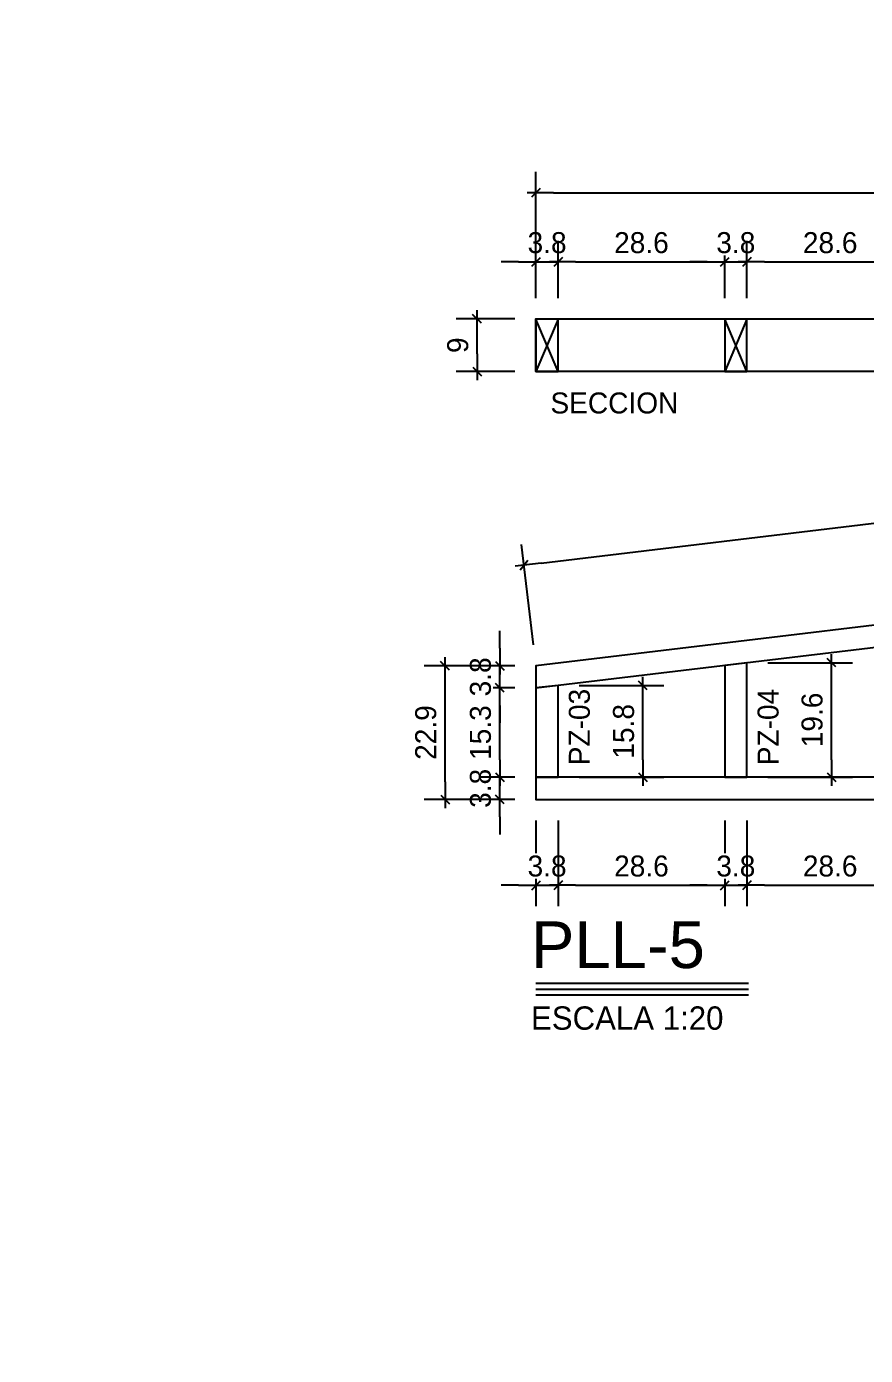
# Model space of a CAD drawing. Header units: millimetres. Extents: x 19458 to 19711, y 4351 to 4752.
# Drawn here: x 19485.532 to 19486.97, y 4522.546 to 4524.824 of the extents above; entities that cross this region are included whole.
import ezdxf
from ezdxf.enums import TextEntityAlignment as Align

# ---------------------------------------------------------------- set-up
doc = ezdxf.new("R2010")
doc.units = ezdxf.units.MM
for name, color, linetype in [('0 @ 0.2', 7, 'Continuous'), ('cotas', 1, 'Continuous'), ('cotas @ 500', 1, 'Continuous'), ('PANELES', 2, 'Continuous'), ('TEXTO @ 0.2', 2, 'Continuous'), ('TEXTOS TITULOS @ 0.2', 3, 'Continuous')]:
    doc.layers.add(name, color=color, linetype=linetype)
doc.styles.add('century gothic', font='GOTHIC.TTF')
doc.styles.add('COTAS SMC', font='GOTHIC.TTF')
doc.styles.add('NOTAS', font='GOTHIC.TTF')
doc.styles.add('SMCtitulos', font='sanss___.ttf')
doc.dimstyles.new('ANOTATIVE 100 SMCONSTRUCCIONES', dxfattribs={"dimscale": 0, "dimtxt": 0.18, "dimasz": 0.15, "dimexe": 0.18, "dimexo": 0.09, "dimgap": 0.1, "dimtad": 1, "dimzin": 0, "dimdsep": 46, "dimtxsty": 'century gothic', "dimblk1": 'FLECHA1', "dimblk2": 'FLECHA1', "dimsah": 1, "dimcen": 0.18, "dimdle": 0.075, "dimclrd": 1, "dimclre": 1, "dimclrt": 2, "dimaunit": 1, "dimadec": 0, "dimazin": 0, "dimtfac": 0.75, "dimtix": 1, "dimtmove": 2, "dimatfit": 3, "dimfxl": 0.09, "dimtvp": 1.5, "dimtfill": 1, "dimtolj": 1, "dimtzin": 0, "dimarcsym": 0})
doc.dimstyles.new('ANOTATIVE CM SMCONSTRUCCIONES', dxfattribs={"dimscale": 0, "dimtxt": 0.18, "dimasz": 0.15, "dimexe": 0.18, "dimexo": 0.18, "dimgap": 0.07, "dimtad": 1, "dimdec": 1, "dimlfac": 100, "dimdsep": 46, "dimtxsty": 'century gothic', "dimblk1": 'FLECHA1', "dimblk2": 'FLECHA1', "dimsah": 1, "dimcen": 0.18, "dimdle": 0.075, "dimclrd": 1, "dimclre": 1, "dimclrt": 2, "dimaunit": 1, "dimadec": 0, "dimazin": 2, "dimtfac": 0.75, "dimtdec": 1, "dimtix": 1, "dimtmove": 2, "dimatfit": 3, "dimfxl": 0.09, "dimtvp": 1.5, "dimtfill": 1, "dimtolj": 1, "dimtzin": 0, "dimarcsym": 0})
doc.dimstyles.new('PIES SMCONSTRUCCIONES', dxfattribs={"dimscale": 0, "dimtxt": 0.18, "dimasz": 0.2, "dimexe": 0.18, "dimexo": 0, "dimgap": 0.1, "dimtad": 1, "dimdec": 0, "dimlfac": 39.370079, "dimzin": 0, "dimdsep": 46, "dimlunit": 4, "dimtxsty": 'COTAS SMC', "dimblk1": 'FLECHA1', "dimblk2": 'FLECHA1', "dimsah": 1, "dimcen": 0.2, "dimdle": 0.075, "dimclrd": 1, "dimclre": 1, "dimclrt": 2, "dimaunit": 1, "dimadec": 0, "dimazin": 0, "dimtfac": 0.75, "dimtdec": 0, "dimtix": 1, "dimtmove": 2, "dimatfit": 3, "dimfxl": 0.09, "dimtvp": 1.5, "dimtfill": 1, "dimtolj": 1, "dimtzin": 0, "dimarcsym": 0})

# ---------------------------------------------------------------- blocks, each defined once
blk = doc.blocks.new('FLECHA1')
at = {"color": 4}
blk.add_line((-0.246176, -0.248081), (0.248081, 0.25), dxfattribs=at)
at = {"color": 1}
blk.add_line((-1, 0), (0.496162, 0), dxfattribs=at)
blk = doc.blocks.new('*D419')
at = {"layer": 'cotas', "color": 1, "lineweight": -2, "transparency": 16777216}
for p, q in [((19614.326, 4625.8448), (19614.326, 4700.8448)), ((19570.9836, 4550.8448), (19524.326, 4550.8448)), ((19614.326, 4548.4298), (19614.326, 4550.8448)), ((19570.5339, 4548.4298), (19524.326, 4548.4298)), ((19614.326, 4473.4298), (19614.326, 4398.4298))]:
    blk.add_line(p, q, dxfattribs=at)
at = {"layer": 'Defpoints', "color": 0, "transparency": 16777216}
for p in [(19614.326, 4550.8448), (19615.9836, 4550.8448), (19615.5339, 4548.4298)]:
    blk.add_point(p, dxfattribs=at)
at = {"layer": 'cotas', "color": 1, "lineweight": -2, "transparency": 16777216, "xscale": 75, "yscale": 75, "zscale": 75}
for p, rotation in [((19614.326, 4550.8448), 270), ((19614.326, 4548.4298), 90)]:
    blk.add_blockref('FLECHA1', p, dxfattribs=dict(at, rotation=rotation))
at = {"layer": 'cotas', "color": 2, "transparency": 16777216, "insert": (19517.3376, 4549.6373), "char_height": 90, "attachment_point": 5, "rotation": 90, "style": 'century gothic', "bg_fill": 3, "box_fill_scale": 1.1, "bg_fill_color": 256, "bg_fill_true_color": 13158600, "bg_fill_transparency": 0}
blk.add_mtext('\\A1;2.42', dxfattribs=at)
blk = doc.blocks.new('*D474')
at = {"layer": 'cotas', "color": 1, "lineweight": -2, "transparency": 16777216}
for p, q in [((19620.0128, 4651.7533), (19620.0128, 4751.7533)), ((19620.4168, 4551.7533), (19530.0128, 4551.7533)), ((19620.0128, 4550.5333), (19620.0128, 4551.7533)), ((19620.4168, 4550.5333), (19530.0128, 4550.5333)), ((19620.0128, 4450.5333), (19620.0128, 4350.5333))]:
    blk.add_line(p, q, dxfattribs=at)
at = {"layer": 'Defpoints', "color": 0, "transparency": 16777216}
for p in [(19620.0128, 4551.7533), (19620.4168, 4551.7533), (19620.4168, 4550.5333)]:
    blk.add_point(p, dxfattribs=at)
at = {"layer": 'cotas', "color": 1, "lineweight": -2, "transparency": 16777216, "xscale": 100, "yscale": 100, "zscale": 100}
for p, rotation in [((19620.0128, 4551.7533), 270), ((19620.0128, 4550.5333), 90)]:
    blk.add_blockref('FLECHA1', p, dxfattribs=dict(at, rotation=rotation))
at = {"layer": 'cotas', "color": 2, "transparency": 16777216, "insert": (19523.8809, 4551.1433), "char_height": 90, "attachment_point": 5, "rotation": 90, "style": 'COTAS SMC', "bg_fill": 3, "box_fill_scale": 1.1, "bg_fill_color": 256, "bg_fill_true_color": 13158600, "bg_fill_transparency": 0}
blk.add_mtext("\\A1;4'", dxfattribs=at)
blk = doc.blocks.new('*U701')
at = {"color": 2}
blk.add_line((0, 0.052), (1.823, 0.052), dxfattribs=at)
at = {"color": 250}
blk.add_line((0, 0), (1.823, 0), dxfattribs=at)
at = {"color": 7}
blk.add_line((0, -0.047), (1.823, -0.047), dxfattribs=at)
at = {"color": 0, "linetype": 'ByBlock', "lineweight": -2, "style": 'NOTAS'}
for tag, p in [('1TITLE', (0.027, 1.014)), ('2TITLE', (-0.043, 0.181))]:
    blk.add_attdef(tag, p, '', height=0.3, dxfattribs=at)
blk.add_attdef('SCALE', text='', height=0.18, dxfattribs=at).set_placement((-0.043, -0.148), align=Align.TOP_LEFT)
blk = doc.blocks.new('LL')
at = {"layer": 'PANELES'}
for p, q in [((19468.3744, 4520.8214), (19468.4124, 4520.7314)), ((19468.3744, 4520.7314), (19468.4124, 4520.8214))]:
    blk.add_line(p, q, dxfattribs=at)
blk.add_lwpolyline([(19468.3744, 4520.7314), (19468.4124, 4520.7314), (19468.4124, 4520.8214), (19468.3744, 4520.8214)], close=True, dxfattribs=at)
blk = doc.blocks.new('*D939')
at = {"color": 1, "lineweight": -2, "transparency": 16777216}
for p, q in [((19486.3696, 4524.3229), (19486.2685, 4524.3229)), ((19486.3045, 4524.2629), (19486.3045, 4524.2929)), ((19486.3696, 4524.2329), (19486.2685, 4524.2329))]:
    blk.add_line(p, q, dxfattribs=at)
at = {"layer": 'Defpoints', "color": 0, "transparency": 16777216}
for p in [(19486.3045, 4524.3229), (19486.4056, 4524.3229), (19486.4056, 4524.2329)]:
    blk.add_point(p, dxfattribs=at)
at = {"color": 1, "lineweight": -2, "transparency": 16777216, "xscale": 0.03, "yscale": 0.03, "zscale": 0.03}
for p, rotation in [((19486.3045, 4524.3229), 90), ((19486.3045, 4524.2329), 270)]:
    blk.add_blockref('FLECHA1', p, dxfattribs=dict(at, rotation=rotation))
at = {"color": 2, "transparency": 16777216, "insert": (19486.2716, 4524.2779), "char_height": 0.036, "attachment_point": 5, "rotation": 90, "style": 'century gothic', "bg_fill": 3, "box_fill_scale": 1.1, "bg_fill_color": 256, "bg_fill_true_color": 13158600, "bg_fill_transparency": 0}
blk.add_mtext('\\A1;9', dxfattribs=at)
blk = doc.blocks.new('*D940')
at = {"color": 1, "lineweight": -2, "transparency": 16777216}
for p, q in [((19486.4056, 4524.3589), (19486.4056, 4524.4567)), ((19486.4436, 4524.3589), (19486.4436, 4524.4567)), ((19486.3756, 4524.4207), (19486.3456, 4524.4207)), ((19486.4056, 4524.4207), (19486.4436, 4524.4207)), ((19486.4736, 4524.4207), (19486.5036, 4524.4207))]:
    blk.add_line(p, q, dxfattribs=at)
at = {"layer": 'Defpoints', "color": 0, "transparency": 16777216}
for p in [(19486.4436, 4524.4207), (19486.4056, 4524.3229), (19486.4436, 4524.3229)]:
    blk.add_point(p, dxfattribs=at)
at = {"color": 1, "lineweight": -2, "transparency": 16777216, "xscale": 0.03, "yscale": 0.03, "zscale": 0.03}
blk.add_blockref('FLECHA1', (19486.4056, 4524.4207), dxfattribs=at)
at = {"color": 1, "lineweight": -2, "transparency": 16777216, "xscale": 0.03, "yscale": 0.03, "zscale": 0.03, "rotation": 180}
blk.add_blockref('FLECHA1', (19486.4436, 4524.4207), dxfattribs=at)
at = {"color": 2, "transparency": 16777216, "insert": (19486.4246, 4524.4536), "char_height": 0.036, "attachment_point": 5, "style": 'century gothic', "bg_fill": 3, "box_fill_scale": 1.1, "bg_fill_color": 256, "bg_fill_true_color": 13158600, "bg_fill_transparency": 0}
blk.add_mtext('\\A1;3.8', dxfattribs=at)
blk = doc.blocks.new('*D941')
at = {"color": 1, "lineweight": -2, "transparency": 16777216}
for p, q in [((19486.4436, 4524.3589), (19486.4436, 4524.4567)), ((19486.7292, 4524.3589), (19486.7292, 4524.4567)), ((19486.4736, 4524.4207), (19486.6992, 4524.4207))]:
    blk.add_line(p, q, dxfattribs=at)
at = {"layer": 'Defpoints', "color": 0, "transparency": 16777216}
for p in [(19486.7292, 4524.4207), (19486.4436, 4524.3229), (19486.7292, 4524.3229)]:
    blk.add_point(p, dxfattribs=at)
at = {"color": 1, "lineweight": -2, "transparency": 16777216, "xscale": 0.03, "yscale": 0.03, "zscale": 0.03, "rotation": 180}
blk.add_blockref('FLECHA1', (19486.4436, 4524.4207), dxfattribs=at)
at = {"color": 1, "lineweight": -2, "transparency": 16777216, "xscale": 0.03, "yscale": 0.03, "zscale": 0.03}
blk.add_blockref('FLECHA1', (19486.7292, 4524.4207), dxfattribs=at)
at = {"color": 2, "transparency": 16777216, "insert": (19486.5864, 4524.4536), "char_height": 0.036, "attachment_point": 5, "style": 'century gothic', "bg_fill": 3, "box_fill_scale": 1.1, "bg_fill_color": 256, "bg_fill_true_color": 13158600, "bg_fill_transparency": 0}
blk.add_mtext('\\A1;28.6', dxfattribs=at)
blk = doc.blocks.new('*D942')
at = {"color": 1, "lineweight": -2, "transparency": 16777216}
for p, q in [((19486.7292, 4524.3589), (19486.7292, 4524.4567)), ((19486.7672, 4524.3589), (19486.7672, 4524.4567)), ((19486.6992, 4524.4207), (19486.6692, 4524.4207)), ((19486.7292, 4524.4207), (19486.7672, 4524.4207)), ((19486.7972, 4524.4207), (19486.8272, 4524.4207))]:
    blk.add_line(p, q, dxfattribs=at)
at = {"layer": 'Defpoints', "color": 0, "transparency": 16777216}
for p in [(19486.7672, 4524.4207), (19486.7292, 4524.3229), (19486.7672, 4524.3229)]:
    blk.add_point(p, dxfattribs=at)
at = {"color": 1, "lineweight": -2, "transparency": 16777216, "xscale": 0.03, "yscale": 0.03, "zscale": 0.03}
blk.add_blockref('FLECHA1', (19486.7292, 4524.4207), dxfattribs=at)
at = {"color": 1, "lineweight": -2, "transparency": 16777216, "xscale": 0.03, "yscale": 0.03, "zscale": 0.03, "rotation": 180}
blk.add_blockref('FLECHA1', (19486.7672, 4524.4207), dxfattribs=at)
at = {"color": 2, "transparency": 16777216, "insert": (19486.7482, 4524.4536), "char_height": 0.036, "attachment_point": 5, "style": 'century gothic', "bg_fill": 3, "box_fill_scale": 1.1, "bg_fill_color": 256, "bg_fill_true_color": 13158600, "bg_fill_transparency": 0}
blk.add_mtext('\\A1;3.8', dxfattribs=at)
blk = doc.blocks.new('*D943')
at = {"color": 1, "lineweight": -2, "transparency": 16777216}
for p, q in [((19486.7672, 4524.3589), (19486.7672, 4524.4567)), ((19487.0528, 4524.3589), (19487.0528, 4524.4567)), ((19486.7972, 4524.4207), (19487.0228, 4524.4207))]:
    blk.add_line(p, q, dxfattribs=at)
at = {"layer": 'Defpoints', "color": 0, "transparency": 16777216}
for p in [(19487.0528, 4524.4207), (19486.7672, 4524.3229), (19487.0528, 4524.3229)]:
    blk.add_point(p, dxfattribs=at)
at = {"color": 1, "lineweight": -2, "transparency": 16777216, "xscale": 0.03, "yscale": 0.03, "zscale": 0.03, "rotation": 180}
blk.add_blockref('FLECHA1', (19486.7672, 4524.4207), dxfattribs=at)
at = {"color": 1, "lineweight": -2, "transparency": 16777216, "xscale": 0.03, "yscale": 0.03, "zscale": 0.03}
blk.add_blockref('FLECHA1', (19487.0528, 4524.4207), dxfattribs=at)
at = {"color": 2, "transparency": 16777216, "insert": (19486.91, 4524.4536), "char_height": 0.036, "attachment_point": 5, "style": 'century gothic', "bg_fill": 3, "box_fill_scale": 1.1, "bg_fill_color": 256, "bg_fill_true_color": 13158600, "bg_fill_transparency": 0}
blk.add_mtext('\\A1;28.6', dxfattribs=at)
blk = doc.blocks.new('*D949')
at = {"color": 1, "lineweight": -2, "transparency": 16777216}
for p, q in [((19486.4056, 4524.3589), (19486.4056, 4524.5752)), ((19487.738, 4524.3589), (19487.738, 4524.5752)), ((19486.4356, 4524.5392), (19487.708, 4524.5392))]:
    blk.add_line(p, q, dxfattribs=at)
at = {"layer": 'Defpoints', "color": 0, "transparency": 16777216}
for p in [(19487.738, 4524.5392), (19486.4056, 4524.3229), (19487.738, 4524.3229)]:
    blk.add_point(p, dxfattribs=at)
at = {"color": 1, "lineweight": -2, "transparency": 16777216, "xscale": 0.03, "yscale": 0.03, "zscale": 0.03, "rotation": 180}
blk.add_blockref('FLECHA1', (19486.4056, 4524.5392), dxfattribs=at)
at = {"color": 1, "lineweight": -2, "transparency": 16777216, "xscale": 0.03, "yscale": 0.03, "zscale": 0.03}
blk.add_blockref('FLECHA1', (19487.738, 4524.5392), dxfattribs=at)
at = {"color": 2, "transparency": 16777216, "insert": (19487.0718, 4524.5721), "char_height": 0.036, "attachment_point": 5, "style": 'century gothic', "bg_fill": 3, "box_fill_scale": 1.1, "bg_fill_color": 256, "bg_fill_true_color": 13158600, "bg_fill_transparency": 0}
blk.add_mtext('\\A1;133.2', dxfattribs=at)
blk = doc.blocks.new('*D961')
at = {"color": 1, "lineweight": -2, "transparency": 16777216}
for p, q in [((19486.3434, 4523.567), (19486.3434, 4523.597)), ((19486.3696, 4523.537), (19486.3074, 4523.537)), ((19486.3434, 4523.499), (19486.3434, 4523.537)), ((19486.3696, 4523.499), (19486.3074, 4523.499)), ((19486.3434, 4523.469), (19486.3434, 4523.439))]:
    blk.add_line(p, q, dxfattribs=at)
at = {"layer": 'Defpoints', "color": 0, "transparency": 16777216}
for p in [(19486.3434, 4523.537), (19486.4056, 4523.537), (19486.4056, 4523.499)]:
    blk.add_point(p, dxfattribs=at)
at = {"color": 1, "lineweight": -2, "transparency": 16777216, "xscale": 0.03, "yscale": 0.03, "zscale": 0.03}
for p, rotation in [((19486.3434, 4523.537), 270), ((19486.3434, 4523.499), 90)]:
    blk.add_blockref('FLECHA1', p, dxfattribs=dict(at, rotation=rotation))
at = {"color": 2, "transparency": 16777216, "insert": (19486.3105, 4523.518), "char_height": 0.036, "attachment_point": 5, "rotation": 90, "style": 'century gothic', "bg_fill": 3, "box_fill_scale": 1.1, "bg_fill_color": 256, "bg_fill_true_color": 13158600, "bg_fill_transparency": 0}
blk.add_mtext('\\A1;3.8', dxfattribs=at)
blk = doc.blocks.new('*D962')
at = {"color": 1, "lineweight": -2, "transparency": 16777216}
for p, q in [((19486.3696, 4523.6901), (19486.3074, 4523.6901)), ((19486.3434, 4523.567), (19486.3434, 4523.6601)), ((19486.3696, 4523.537), (19486.3074, 4523.537))]:
    blk.add_line(p, q, dxfattribs=at)
at = {"layer": 'Defpoints', "color": 0, "transparency": 16777216}
for p in [(19486.3434, 4523.6901), (19486.4056, 4523.6901), (19486.4056, 4523.537)]:
    blk.add_point(p, dxfattribs=at)
at = {"color": 1, "lineweight": -2, "transparency": 16777216, "xscale": 0.03, "yscale": 0.03, "zscale": 0.03}
for p, rotation in [((19486.3434, 4523.6901), 90), ((19486.3434, 4523.537), 270)]:
    blk.add_blockref('FLECHA1', p, dxfattribs=dict(at, rotation=rotation))
at = {"color": 2, "transparency": 16777216, "insert": (19486.3105, 4523.6136), "char_height": 0.036, "attachment_point": 5, "rotation": 90, "style": 'century gothic', "bg_fill": 3, "box_fill_scale": 1.1, "bg_fill_color": 256, "bg_fill_true_color": 13158600, "bg_fill_transparency": 0}
blk.add_mtext('\\A1;15.3', dxfattribs=at)
blk = doc.blocks.new('*D963')
at = {"color": 1, "lineweight": -2, "transparency": 16777216}
for p, q in [((19486.3434, 4523.7583), (19486.3434, 4523.7883)), ((19486.3696, 4523.7283), (19486.3074, 4523.7283)), ((19486.3434, 4523.6901), (19486.3434, 4523.7283)), ((19486.3696, 4523.6901), (19486.3074, 4523.6901)), ((19486.3434, 4523.6601), (19486.3434, 4523.6301))]:
    blk.add_line(p, q, dxfattribs=at)
at = {"layer": 'Defpoints', "color": 0, "transparency": 16777216}
for p in [(19486.3434, 4523.7283), (19486.4056, 4523.7283), (19486.4056, 4523.6901)]:
    blk.add_point(p, dxfattribs=at)
at = {"color": 1, "lineweight": -2, "transparency": 16777216, "xscale": 0.03, "yscale": 0.03, "zscale": 0.03}
for p, rotation in [((19486.3434, 4523.7283), 270), ((19486.3434, 4523.6901), 90)]:
    blk.add_blockref('FLECHA1', p, dxfattribs=dict(at, rotation=rotation))
at = {"color": 2, "transparency": 16777216, "insert": (19486.3105, 4523.7092), "char_height": 0.036, "attachment_point": 5, "rotation": 90, "style": 'century gothic', "bg_fill": 3, "box_fill_scale": 1.1, "bg_fill_color": 256, "bg_fill_true_color": 13158600, "bg_fill_transparency": 0}
blk.add_mtext('\\A1;3.8', dxfattribs=at)
blk = doc.blocks.new('*D964')
at = {"color": 1, "lineweight": -2, "transparency": 16777216}
for p, q in [((19486.3696, 4523.7283), (19486.2136, 4523.7283)), ((19486.2496, 4523.529), (19486.2496, 4523.6983)), ((19486.3696, 4523.499), (19486.2136, 4523.499))]:
    blk.add_line(p, q, dxfattribs=at)
at = {"layer": 'Defpoints', "color": 0, "transparency": 16777216}
for p in [(19486.2496, 4523.7283), (19486.4056, 4523.7283), (19486.4056, 4523.499)]:
    blk.add_point(p, dxfattribs=at)
at = {"color": 1, "lineweight": -2, "transparency": 16777216, "xscale": 0.03, "yscale": 0.03, "zscale": 0.03}
for p, rotation in [((19486.2496, 4523.7283), 90), ((19486.2496, 4523.499), 270)]:
    blk.add_blockref('FLECHA1', p, dxfattribs=dict(at, rotation=rotation))
at = {"color": 2, "transparency": 16777216, "insert": (19486.2167, 4523.6137), "char_height": 0.036, "attachment_point": 5, "rotation": 90, "style": 'century gothic', "bg_fill": 3, "box_fill_scale": 1.1, "bg_fill_color": 256, "bg_fill_true_color": 13158600, "bg_fill_transparency": 0}
blk.add_mtext('\\A1;22.9', dxfattribs=at)
blk = doc.blocks.new('*D968')
at = {"color": 1, "lineweight": -2, "transparency": 16777216}
for p, q in [((19486.4056, 4523.463), (19486.4056, 4523.3157)), ((19486.4436, 4523.463), (19486.4436, 4523.3157)), ((19486.3756, 4523.3517), (19486.3456, 4523.3517)), ((19486.4056, 4523.3517), (19486.4436, 4523.3517)), ((19486.4736, 4523.3517), (19486.5036, 4523.3517))]:
    blk.add_line(p, q, dxfattribs=at)
at = {"layer": 'Defpoints', "color": 0, "transparency": 16777216}
for p in [(19486.4056, 4523.499), (19486.4436, 4523.499), (19486.4436, 4523.3517)]:
    blk.add_point(p, dxfattribs=at)
at = {"color": 1, "lineweight": -2, "transparency": 16777216, "xscale": 0.03, "yscale": 0.03, "zscale": 0.03}
blk.add_blockref('FLECHA1', (19486.4056, 4523.3517), dxfattribs=at)
at = {"color": 1, "lineweight": -2, "transparency": 16777216, "xscale": 0.03, "yscale": 0.03, "zscale": 0.03, "rotation": 180}
blk.add_blockref('FLECHA1', (19486.4436, 4523.3517), dxfattribs=at)
at = {"color": 2, "transparency": 16777216, "insert": (19486.4246, 4523.3846), "char_height": 0.036, "attachment_point": 5, "style": 'century gothic', "bg_fill": 3, "box_fill_scale": 1.1, "bg_fill_color": 256, "bg_fill_true_color": 13158600, "bg_fill_transparency": 0}
blk.add_mtext('\\A1;3.8', dxfattribs=at)
blk = doc.blocks.new('*D969')
at = {"color": 1, "lineweight": -2, "transparency": 16777216}
for p, q in [((19486.4436, 4523.463), (19486.4436, 4523.3157)), ((19486.7292, 4523.463), (19486.7292, 4523.3157)), ((19486.4736, 4523.3517), (19486.6992, 4523.3517))]:
    blk.add_line(p, q, dxfattribs=at)
at = {"layer": 'Defpoints', "color": 0, "transparency": 16777216}
for p in [(19486.4436, 4523.499), (19486.7292, 4523.499), (19486.7292, 4523.3517)]:
    blk.add_point(p, dxfattribs=at)
at = {"color": 1, "lineweight": -2, "transparency": 16777216, "xscale": 0.03, "yscale": 0.03, "zscale": 0.03, "rotation": 180}
blk.add_blockref('FLECHA1', (19486.4436, 4523.3517), dxfattribs=at)
at = {"color": 1, "lineweight": -2, "transparency": 16777216, "xscale": 0.03, "yscale": 0.03, "zscale": 0.03}
blk.add_blockref('FLECHA1', (19486.7292, 4523.3517), dxfattribs=at)
at = {"color": 2, "transparency": 16777216, "insert": (19486.5864, 4523.3846), "char_height": 0.036, "attachment_point": 5, "style": 'century gothic', "bg_fill": 3, "box_fill_scale": 1.1, "bg_fill_color": 256, "bg_fill_true_color": 13158600, "bg_fill_transparency": 0}
blk.add_mtext('\\A1;28.6', dxfattribs=at)
blk = doc.blocks.new('*D970')
at = {"color": 1, "lineweight": -2, "transparency": 16777216}
for p, q in [((19486.7292, 4523.463), (19486.7292, 4523.3157)), ((19486.7672, 4523.463), (19486.7672, 4523.3157)), ((19486.6992, 4523.3517), (19486.6692, 4523.3517)), ((19486.7292, 4523.3517), (19486.7672, 4523.3517)), ((19486.7972, 4523.3517), (19486.8272, 4523.3517))]:
    blk.add_line(p, q, dxfattribs=at)
at = {"layer": 'Defpoints', "color": 0, "transparency": 16777216}
for p in [(19486.7292, 4523.499), (19486.7672, 4523.499), (19486.7672, 4523.3517)]:
    blk.add_point(p, dxfattribs=at)
at = {"color": 1, "lineweight": -2, "transparency": 16777216, "xscale": 0.03, "yscale": 0.03, "zscale": 0.03}
blk.add_blockref('FLECHA1', (19486.7292, 4523.3517), dxfattribs=at)
at = {"color": 1, "lineweight": -2, "transparency": 16777216, "xscale": 0.03, "yscale": 0.03, "zscale": 0.03, "rotation": 180}
blk.add_blockref('FLECHA1', (19486.7672, 4523.3517), dxfattribs=at)
at = {"color": 2, "transparency": 16777216, "insert": (19486.7482, 4523.3846), "char_height": 0.036, "attachment_point": 5, "style": 'century gothic', "bg_fill": 3, "box_fill_scale": 1.1, "bg_fill_color": 256, "bg_fill_true_color": 13158600, "bg_fill_transparency": 0}
blk.add_mtext('\\A1;3.8', dxfattribs=at)
blk = doc.blocks.new('*D971')
at = {"color": 1, "lineweight": -2, "transparency": 16777216}
for p, q in [((19486.7672, 4523.463), (19486.7672, 4523.3157)), ((19487.0528, 4523.463), (19487.0528, 4523.3157)), ((19486.7972, 4523.3517), (19487.0228, 4523.3517))]:
    blk.add_line(p, q, dxfattribs=at)
at = {"layer": 'Defpoints', "color": 0, "transparency": 16777216}
for p in [(19486.7672, 4523.499), (19487.0528, 4523.499), (19487.0528, 4523.3517)]:
    blk.add_point(p, dxfattribs=at)
at = {"color": 1, "lineweight": -2, "transparency": 16777216, "xscale": 0.03, "yscale": 0.03, "zscale": 0.03, "rotation": 180}
blk.add_blockref('FLECHA1', (19486.7672, 4523.3517), dxfattribs=at)
at = {"color": 1, "lineweight": -2, "transparency": 16777216, "xscale": 0.03, "yscale": 0.03, "zscale": 0.03}
blk.add_blockref('FLECHA1', (19487.0528, 4523.3517), dxfattribs=at)
at = {"color": 2, "transparency": 16777216, "insert": (19486.91, 4523.3846), "char_height": 0.036, "attachment_point": 5, "style": 'century gothic', "bg_fill": 3, "box_fill_scale": 1.1, "bg_fill_color": 256, "bg_fill_true_color": 13158600, "bg_fill_transparency": 0}
blk.add_mtext('\\A1;28.6', dxfattribs=at)
blk = doc.blocks.new('*D977')
at = {"color": 1, "lineweight": -2, "transparency": 16777216}
for p, q in [((19487.7337, 4523.924), (19487.713, 4524.0963)), ((19486.4147, 4523.9042), (19487.6875, 4524.057)), ((19486.4013, 4523.7641), (19486.3806, 4523.9364))]:
    blk.add_line(p, q, dxfattribs=at)
at = {"layer": 'Defpoints', "color": 0, "transparency": 16777216}
for p in [(19487.7173, 4524.0606), (19487.738, 4523.8883), (19486.4056, 4523.7283)]:
    blk.add_point(p, dxfattribs=at)
at = {"color": 1, "lineweight": -2, "transparency": 16777216, "xscale": 0.03, "yscale": 0.03, "zscale": 0.03}
for p, rotation in [((19487.7173, 4524.0606), 6.844206442105826), ((19486.3849, 4523.9007), 186.8442064421058)]:
    blk.add_blockref('FLECHA1', p, dxfattribs=dict(at, rotation=rotation))
at = {"color": 2, "transparency": 16777216, "insert": (19487.0472, 4524.0133), "char_height": 0.036, "attachment_point": 5, "rotation": 6.8442, "style": 'century gothic', "bg_fill": 3, "box_fill_scale": 1.1, "bg_fill_color": 256, "bg_fill_true_color": 13158600, "bg_fill_transparency": 0}
blk.add_mtext('\\A1;134.2', dxfattribs=at)
blk = doc.blocks.new('*D1021')
at = {"color": 1, "lineweight": -2, "transparency": 16777216}
for p, q in [((19486.8032, 4523.7335), (19486.9481, 4523.7335)), ((19486.9121, 4523.567), (19486.9121, 4523.7035)), ((19486.8032, 4523.537), (19486.9481, 4523.537))]:
    blk.add_line(p, q, dxfattribs=at)
at = {"layer": 'Defpoints', "color": 0, "transparency": 16777216}
for p in [(19486.7672, 4523.7335), (19486.9121, 4523.7335), (19486.7672, 4523.537)]:
    blk.add_point(p, dxfattribs=at)
at = {"color": 1, "lineweight": -2, "transparency": 16777216, "xscale": 0.03, "yscale": 0.03, "zscale": 0.03}
for p, rotation in [((19486.9121, 4523.7335), 90), ((19486.9121, 4523.537), 270)]:
    blk.add_blockref('FLECHA1', p, dxfattribs=dict(at, rotation=rotation))
at = {"color": 2, "transparency": 16777216, "insert": (19486.8791, 4523.6353), "char_height": 0.036, "attachment_point": 5, "rotation": 90, "style": 'century gothic', "bg_fill": 3, "box_fill_scale": 1.1, "bg_fill_color": 256, "bg_fill_true_color": 13158600, "bg_fill_transparency": 0}
blk.add_mtext('\\A1;19.6', dxfattribs=at)
blk = doc.blocks.new('*D1022')
at = {"color": 1, "lineweight": -2, "transparency": 16777216}
for p, q in [((19486.4796, 4523.6946), (19486.6249, 4523.6946)), ((19486.5889, 4523.567), (19486.5889, 4523.6646)), ((19486.4796, 4523.537), (19486.6249, 4523.537))]:
    blk.add_line(p, q, dxfattribs=at)
at = {"layer": 'Defpoints', "color": 0, "transparency": 16777216}
for p in [(19486.4436, 4523.6946), (19486.5889, 4523.6946), (19486.4436, 4523.537)]:
    blk.add_point(p, dxfattribs=at)
at = {"color": 1, "lineweight": -2, "transparency": 16777216, "xscale": 0.03, "yscale": 0.03, "zscale": 0.03}
for p, rotation in [((19486.5889, 4523.6946), 90), ((19486.5889, 4523.537), 270)]:
    blk.add_blockref('FLECHA1', p, dxfattribs=dict(at, rotation=rotation))
at = {"color": 2, "transparency": 16777216, "insert": (19486.5559, 4523.6158), "char_height": 0.036, "attachment_point": 5, "rotation": 90, "style": 'century gothic', "bg_fill": 3, "box_fill_scale": 1.1, "bg_fill_color": 256, "bg_fill_true_color": 13158600, "bg_fill_transparency": 0}
blk.add_mtext('\\A1;15.8', dxfattribs=at)
blk = doc.blocks.new('*U1037')
at = {"layer": 'cotas @ 500'}
dim = blk.add_linear_dim(base=(19614.3260382735, 4550.8448237801), p1=(19615.5338597089, 4548.4298237801), p2=(19615.9836080801, 4550.8448237801), angle=90, dimstyle='ANOTATIVE 100 SMCONSTRUCCIONES', override={"dimscale": 500, "dimtix": 1, "dimtofl": 1, "dimtmove": 1, "dimatfit": 1}, dxfattribs=at)
dim.commit()
dim.dimension.update_dxf_attribs({"geometry": '*D419', "text_midpoint": (19517.3375950376, 4549.6373237801)})
blk = doc.blocks.new('*U1039')
at = {"layer": 'cotas @ 500'}
dim = blk.add_linear_dim(base=(19620.0128, 4551.7533), p1=(19620.4168, 4550.5333), p2=(19620.4168, 4551.7533), angle=90, dimstyle='PIES SMCONSTRUCCIONES', override={"dimscale": 500, "dimtix": 1, "dimtofl": 1, "dimtmove": 2, "dimatfit": 3}, dxfattribs=at)
dim.commit()
dim.dimension.update_dxf_attribs({"geometry": '*D474', "text_midpoint": (19523.8809, 4551.1433)})

msp = doc.modelspace()

# ---------------------------------------------------------------- block references
at = {"layer": 'cotas'}
msp.add_blockref('*U1037', (0, 0), dxfattribs=at)

# ---------------------------------------------------------------- next in the draw order: block references
msp.add_blockref('*U1039', (0, 0), dxfattribs=at)

# ---------------------------------------------------------------- next in the draw order: linework, layer by layer
at = {"layer": 'PANELES'}
for points in [[(19486.4056, 4524.2329), (19486.4056, 4524.3229), (19487.738, 4524.3229), (19487.738, 4524.2329)], [(19487.738, 4523.8883), (19486.4056, 4523.7283), (19486.4056, 4523.6901), (19487.738, 4523.85)], [(19486.7292, 4523.537), (19486.7672, 4523.537), (19486.7672, 4523.7335), (19486.7292, 4523.7289)], [(19486.4056, 4523.537), (19486.4436, 4523.537), (19486.4436, 4523.6946), (19486.4056, 4523.6901)], [(19486.4056, 4523.537), (19486.4056, 4523.499), (19487.738, 4523.499), (19487.738, 4523.537)]]:
    msp.add_lwpolyline(points, close=True, dxfattribs=at)

# ---------------------------------------------------------------- next in the draw order: block references
at = {"layer": 'PANELES', "rotation": 180}
for p in [(38954.818, 9045.0542), (38955.1416, 9045.0542)]:
    msp.add_blockref('LL', p, dxfattribs=at)
at = {"layer": 'TEXTOS TITULOS @ 0.2'}
ref = msp.add_blockref('*U701', (19486.4056, 4523.1736), dxfattribs=dict(at, xscale=0.2, yscale=0.2, zscale=0.2))
ref.add_attrib('2TITLE', 'PLL-5', (19486.397, 4523.2098), dxfattribs={"layer": '0', "color": 0, "linetype": 'ByBlock', "lineweight": -2, "height": 0.08, "style": 'SMCtitulos'})
ref.add_attrib('SCALE', 'ESCALA 1:20', dxfattribs={"layer": '0', "color": 0, "linetype": 'ByBlock', "lineweight": -2, "height": 0.04, "style": 'NOTAS'}).set_placement((19486.397, 4523.1441), align=Align.TOP_LEFT)

# ---------------------------------------------------------------- next in the draw order: texts
at = {"layer": 'TEXTO @ 0.2', "color": 2, "insert": (19486.4304, 4524.1969), "char_height": 0.036, "width": 0.271168, "attachment_point": 1, "style": 'century gothic'}
msp.add_mtext('SECCION', dxfattribs=at)
at = {"layer": 'TEXTO @ 0.2', "color": 2, "char_height": 0.036, "width": 0.271168, "attachment_point": 1, "rotation": 90, "style": 'century gothic'}
for s, insert in [('PZ-03', (19486.4619, 4523.5576)), ('PZ-04', (19486.7855, 4523.5576))]:
    msp.add_mtext(s, dxfattribs=dict(at, insert=insert))

# ---------------------------------------------------------------- next in the draw order: dimensions: what is measured, and where the dimension line sits
at = {"layer": '0 @ 0.2'}
for base, p1, p2, picture, middle in [((19486.3045, 4524.3229), (19486.4056, 4524.2329), (19486.4056, 4524.3229), '*D939', (19486.2716, 4524.2779)), ((19486.5889, 4523.6946), (19486.4436, 4523.537), (19486.4436, 4523.6946), '*D1022', (19486.5559, 4523.6158)), ((19486.3434, 4523.537), (19486.4056, 4523.499), (19486.4056, 4523.537), '*D961', (19486.3105, 4523.518))]:
    dim = msp.add_linear_dim(base=base, p1=p1, p2=p2, angle=90, dimstyle='ANOTATIVE CM SMCONSTRUCCIONES', override={"dimscale": 0.2, "dimtix": 1, "dimtofl": 1, "dimtmove": 2, "dimatfit": 3}, dxfattribs=at)
    dim.commit()
    dim.dimension.update_dxf_attribs({"geometry": picture, "text_midpoint": middle})

# ---------------------------------------------------------------- next in the draw order: dimensions: what is measured, and where the dimension line sits
dim = msp.add_linear_dim(base=(19486.4436, 4524.4207), p1=(19486.4056, 4524.3229), p2=(19486.4436, 4524.3229), dimstyle='ANOTATIVE CM SMCONSTRUCCIONES', override={"dimscale": 0.2, "dimtix": 1, "dimtofl": 1, "dimtmove": 2, "dimatfit": 3}, dxfattribs=at)
dim.commit()
dim.dimension.update_dxf_attribs({"geometry": '*D940', "text_midpoint": (19486.4246, 4524.4536)})
dim = msp.add_linear_dim(base=(19486.3434, 4523.6901), p1=(19486.4056, 4523.537), p2=(19486.4056, 4523.6901), angle=90, dimstyle='ANOTATIVE CM SMCONSTRUCCIONES', override={"dimscale": 0.2, "dimtix": 1, "dimtofl": 1, "dimtmove": 2, "dimatfit": 3}, dxfattribs=at)
dim.commit()
dim.dimension.update_dxf_attribs({"geometry": '*D962', "text_midpoint": (19486.3105, 4523.6136)})

# ---------------------------------------------------------------- next in the draw order: dimensions: what is measured, and where the dimension line sits
dim = msp.add_linear_dim(base=(19486.7292, 4524.4207), p1=(19486.4436, 4524.3229), p2=(19486.7292, 4524.3229), dimstyle='ANOTATIVE CM SMCONSTRUCCIONES', override={"dimscale": 0.2, "dimtix": 1, "dimtofl": 1, "dimtmove": 2, "dimatfit": 3}, dxfattribs=at)
dim.commit()
dim.dimension.update_dxf_attribs({"geometry": '*D941', "text_midpoint": (19486.5864, 4524.4536)})
dim = msp.add_linear_dim(base=(19486.3434, 4523.7283), p1=(19486.4056, 4523.6901), p2=(19486.4056, 4523.7283), angle=90, dimstyle='ANOTATIVE CM SMCONSTRUCCIONES', override={"dimscale": 0.2, "dimtix": 1, "dimtofl": 1, "dimtmove": 2, "dimatfit": 3}, dxfattribs=at)
dim.commit()
dim.dimension.update_dxf_attribs({"geometry": '*D963', "text_midpoint": (19486.3105, 4523.7092)})

# ---------------------------------------------------------------- next in the draw order: dimensions: what is measured, and where the dimension line sits
dim = msp.add_linear_dim(base=(19486.7672, 4524.4207), p1=(19486.7292, 4524.3229), p2=(19486.7672, 4524.3229), dimstyle='ANOTATIVE CM SMCONSTRUCCIONES', override={"dimscale": 0.2, "dimtix": 1, "dimtofl": 1, "dimtmove": 2, "dimatfit": 3}, dxfattribs=at)
dim.commit()
dim.dimension.update_dxf_attribs({"geometry": '*D942', "text_midpoint": (19486.7482, 4524.4536)})
dim = msp.add_linear_dim(base=(19486.2496, 4523.7283), p1=(19486.4056, 4523.499), p2=(19486.4056, 4523.7283), angle=90, dimstyle='ANOTATIVE CM SMCONSTRUCCIONES', override={"dimscale": 0.2, "dimtix": 1, "dimtofl": 1, "dimtmove": 2, "dimatfit": 3}, dxfattribs=at)
dim.commit()
dim.dimension.update_dxf_attribs({"geometry": '*D964', "text_midpoint": (19486.2167, 4523.6137)})

# ---------------------------------------------------------------- next in the draw order: dimensions: what is measured, and where the dimension line sits
for base, p1, p2, picture, middle in [((19487.0528, 4524.4207), (19486.7672, 4524.3229), (19487.0528, 4524.3229), '*D943', (19486.91, 4524.4536)), ((19486.4436, 4523.3517), (19486.4056, 4523.499), (19486.4436, 4523.499), '*D968', (19486.4246, 4523.3846))]:
    dim = msp.add_linear_dim(base=base, p1=p1, p2=p2, dimstyle='ANOTATIVE CM SMCONSTRUCCIONES', override={"dimscale": 0.2, "dimtix": 1, "dimtofl": 1, "dimtmove": 2, "dimatfit": 3}, dxfattribs=at)
    dim.commit()
    dim.dimension.update_dxf_attribs({"geometry": picture, "text_midpoint": middle})
dim = msp.add_aligned_dim(p1=(19486.4056, 4523.7283), p2=(19487.738, 4523.8883), distance=0.1736, dimstyle='ANOTATIVE CM SMCONSTRUCCIONES', override={"dimscale": 0.2, "dimtix": 1, "dimtofl": 1, "dimtmove": 2, "dimatfit": 3}, dxfattribs=at)
dim.commit()
dim.dimension.update_dxf_attribs({"geometry": '*D977', "text_midpoint": (19487.0472, 4524.0133)})

# ---------------------------------------------------------------- next in the draw order: dimensions: what is measured, and where the dimension line sits
for base, p1, p2, picture, middle in [((19487.738, 4524.5392), (19486.4056, 4524.3229), (19487.738, 4524.3229), '*D949', (19487.0718, 4524.5721)), ((19486.7292, 4523.3517), (19486.4436, 4523.499), (19486.7292, 4523.499), '*D969', (19486.5864, 4523.3846))]:
    dim = msp.add_linear_dim(base=base, p1=p1, p2=p2, dimstyle='ANOTATIVE CM SMCONSTRUCCIONES', override={"dimscale": 0.2, "dimtix": 1, "dimtofl": 1, "dimtmove": 2, "dimatfit": 3}, dxfattribs=at)
    dim.commit()
    dim.dimension.update_dxf_attribs({"geometry": picture, "text_midpoint": middle})
dim = msp.add_linear_dim(base=(19486.91205, 4523.73348), p1=(19486.76719, 4523.53704), p2=(19486.76719, 4523.73348), angle=90, dimstyle='ANOTATIVE CM SMCONSTRUCCIONES', override={"dimscale": 0.2, "dimtix": 1, "dimtofl": 1, "dimtmove": 2, "dimatfit": 3}, dxfattribs=at)
dim.commit()
dim.dimension.update_dxf_attribs({"geometry": '*D1021', "text_midpoint": (19486.87915, 4523.63526)})

# ---------------------------------------------------------------- next in the draw order: dimensions: what is measured, and where the dimension line sits
dim = msp.add_linear_dim(base=(19486.7672, 4523.3517), p1=(19486.7292, 4523.499), p2=(19486.7672, 4523.499), dimstyle='ANOTATIVE CM SMCONSTRUCCIONES', override={"dimscale": 0.2, "dimtix": 1, "dimtofl": 1, "dimtmove": 2, "dimatfit": 3}, dxfattribs=at)
dim.commit()
dim.dimension.update_dxf_attribs({"geometry": '*D970', "text_midpoint": (19486.7482, 4523.3846)})

# ---------------------------------------------------------------- next in the draw order: dimensions: what is measured, and where the dimension line sits
dim = msp.add_linear_dim(base=(19487.0528, 4523.3517), p1=(19486.7672, 4523.499), p2=(19487.0528, 4523.499), dimstyle='ANOTATIVE CM SMCONSTRUCCIONES', override={"dimscale": 0.2, "dimtix": 1, "dimtofl": 1, "dimtmove": 2, "dimatfit": 3}, dxfattribs=at)
dim.commit()
dim.dimension.update_dxf_attribs({"geometry": '*D971', "text_midpoint": (19486.91, 4523.3846)})

doc.saveas('drawing.dxf')
